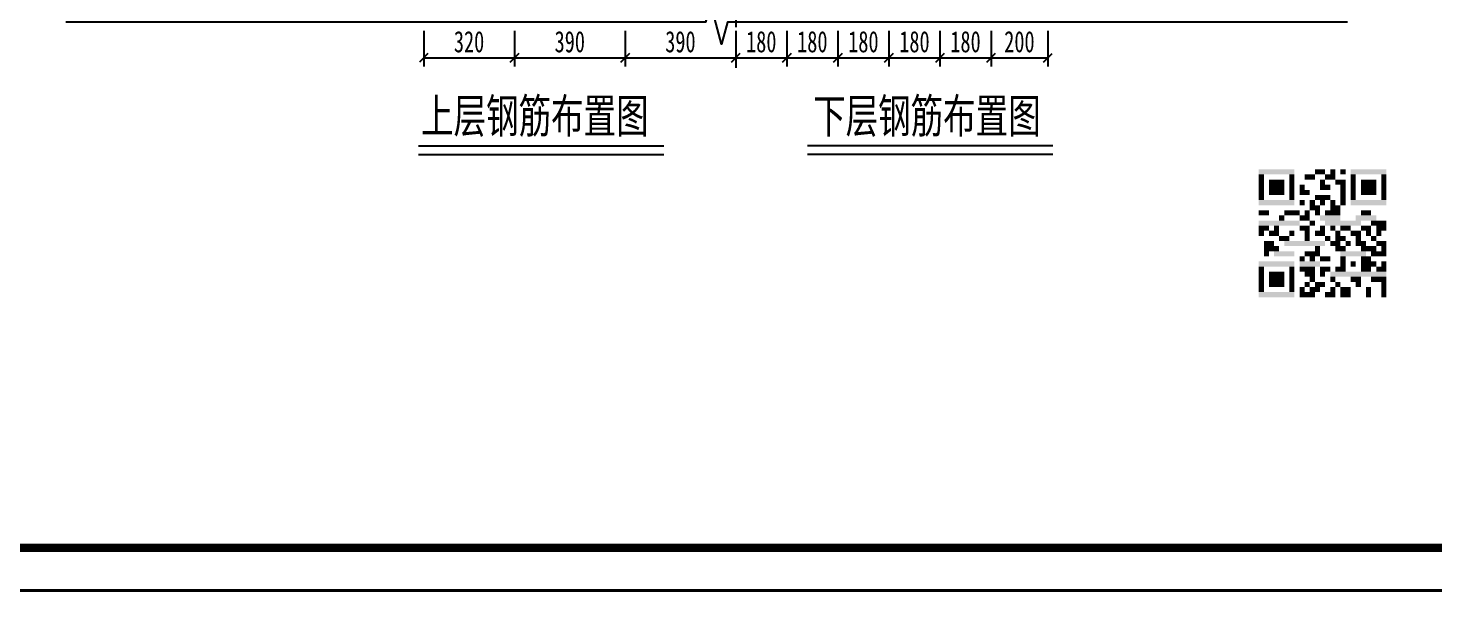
# Model space of a CAD drawing. Header units: millimetres. Extents: x 24114 to 43025, y -6023 to 2897.
# Drawn here: x 31119 to 36075, y -6023 to -4039 of the extents above; entities that cross this region are included whole.
import ezdxf
from ezdxf.enums import TextEntityAlignment as Align

# ---------------------------------------------------------------- set-up
doc = ezdxf.new("R2010")
doc.units = ezdxf.units.MM
doc.linetypes.add('DOTE', pattern=[2.42, 2, -0.2, 0.02, -0.2])
doc.layers.get('Defpoints').update_dxf_attribs({"color": 250})
for name, color, linetype in [('DOT', 6, 'DOTE'), ('GesoftDrawFrameFrameBlockLayer', 7, 'Continuous'), ('GesoftDrawFrameInLineLayer', 85, 'Continuous'), ('GesoftDrawFrameOutLineLayer', 180, 'Continuous'), ('GesoftDrawFrameTitleLayer', 7, 'Continuous'), ('标注', 3, 'Continuous')]:
    doc.layers.add(name, color=color, linetype=linetype)
doc.styles.add('宋体', font='SimSun.ttf', dxfattribs={"width": 0.7})
doc.styles.add('宋体样式', font='SimSun.ttf', dxfattribs={"width": 0.8})
doc.styles.add('条形码', font='BC_C39.FBC', dxfattribs={"height": 11})
doc.dimstyles.new('1比30', dxfattribs={"dimscale": 30, "dimtxt": 2.5, "dimasz": 1, "dimexe": 1, "dimexo": 1, "dimtad": 3, "dimdec": 0, "dimzin": 0, "dimdsep": 46, "dimtxsty": '宋体', "dimblk": 'OBLIQUE', "dimcen": 0.09, "dimadec": 0, "dimazin": 0, "dimtfac": 1, "dimtdec": 0, "dimtofl": 0, "dimtmove": 0, "dimatfit": 3, "dimfxl": 0, "dimtolj": 1, "dimtzin": 0, "dimarcsym": 0})

# ---------------------------------------------------------------- blocks, each defined once
blk = doc.blocks.new('0.5_a62b9566ca06c089707f3cd6e7db1683')
at = {"layer": 'GesoftDrawFrameInLineLayer', "color": 0, "const_width": 1}
blk.add_lwpolyline([(0, 0), (0, 287), (-600, 287), (-600, 0), (0, 0)], dxfattribs=at)
at = {"layer": 'GesoftDrawFrameOutLineLayer', "color": 0, "const_width": 0.35}
blk.add_lwpolyline([(5, -5), (5, 292), (-625, 292), (-625, -5), (5, -5)], dxfattribs=at)
blk = doc.blocks.new('GESOFT00000000NEW_049a35bf7f0736cc4250df00ece10f93_a62b9566ca06c089707f3cd6e7db1683_2e1cf7a908f61d0b50dc33cccab90907')
at = {"color": 0}
for points in [[(-247.07, 44.41), (-242.87, 44.41), (-247.07, 43.81), (-242.87, 43.81)], [(-247.07, 43.81), (-246.47, 43.81), (-247.07, 43.21), (-246.47, 43.21)], [(-247.07, 43.21), (-246.47, 43.21), (-247.07, 42.61), (-246.47, 42.61)], [(-245.87, 43.21), (-244.07, 43.21), (-245.87, 42.61), (-244.07, 42.61)], [(-243.47, 43.81), (-242.87, 43.81), (-243.47, 43.21), (-242.87, 43.21)], [(-243.47, 43.21), (-242.87, 43.21), (-243.47, 42.61), (-242.87, 42.61)], [(-241.67, 43.81), (-240.47, 43.81), (-241.67, 43.21), (-240.47, 43.21)], [(-240.47, 44.41), (-239.27, 44.41), (-240.47, 43.81), (-239.27, 43.81)], [(-239.87, 43.21), (-239.27, 43.21), (-239.87, 42.61), (-239.27, 42.61)], [(-239.27, 43.81), (-238.07, 43.81), (-239.27, 43.21), (-238.07, 43.21)], [(-238.67, 44.41), (-238.07, 44.41), (-238.67, 43.81), (-238.07, 43.81)], [(-238.07, 43.21), (-236.87, 43.21), (-238.07, 42.61), (-236.87, 42.61)], [(-237.47, 44.41), (-236.87, 44.41), (-237.47, 43.81), (-236.87, 43.81)], [(-236.27, 44.41), (-232.07, 44.41), (-236.27, 43.81), (-232.07, 43.81)], [(-236.27, 43.81), (-235.67, 43.81), (-236.27, 43.21), (-235.67, 43.21)], [(-236.27, 43.21), (-235.67, 43.21), (-236.27, 42.61), (-235.67, 42.61)], [(-235.07, 43.21), (-233.27, 43.21), (-235.07, 42.61), (-233.27, 42.61)], [(-232.67, 43.81), (-232.07, 43.81), (-232.67, 43.21), (-232.07, 43.21)], [(-232.67, 43.21), (-232.07, 43.21), (-232.67, 42.61), (-232.07, 42.61)], [(-247.07, 42.61), (-246.47, 42.61), (-247.07, 42.01), (-246.47, 42.01)], [(-247.07, 42.01), (-246.47, 42.01), (-247.07, 41.41), (-246.47, 41.41)], [(-247.07, 41.41), (-246.47, 41.41), (-247.07, 40.81), (-246.47, 40.81)], [(-245.87, 42.61), (-244.07, 42.61), (-245.87, 42.01), (-244.07, 42.01)], [(-245.87, 42.01), (-244.07, 42.01), (-245.87, 41.41), (-244.07, 41.41)], [(-243.47, 42.61), (-242.87, 42.61), (-243.47, 42.01), (-242.87, 42.01)], [(-243.47, 42.01), (-242.87, 42.01), (-243.47, 41.41), (-242.87, 41.41)], [(-243.47, 41.41), (-242.87, 41.41), (-243.47, 40.81), (-242.87, 40.81)], [(-242.27, 42.61), (-241.67, 42.61), (-242.27, 42.01), (-241.67, 42.01)], [(-242.27, 42.01), (-241.07, 42.01), (-242.27, 41.41), (-241.07, 41.41)], [(-240.47, 41.41), (-238.67, 41.41), (-240.47, 40.81), (-238.67, 40.81)], [(-239.87, 42.61), (-238.67, 42.61), (-239.87, 42.01), (-238.67, 42.01)], [(-237.47, 42.61), (-236.87, 42.61), (-237.47, 42.01), (-236.87, 42.01)], [(-237.47, 42.01), (-236.87, 42.01), (-237.47, 41.41), (-236.87, 41.41)], [(-237.47, 41.41), (-236.87, 41.41), (-237.47, 40.81), (-236.87, 40.81)], [(-236.27, 42.61), (-235.67, 42.61), (-236.27, 42.01), (-235.67, 42.01)], [(-236.27, 42.01), (-235.67, 42.01), (-236.27, 41.41), (-235.67, 41.41)], [(-236.27, 41.41), (-235.67, 41.41), (-236.27, 40.81), (-235.67, 40.81)], [(-235.07, 42.61), (-233.27, 42.61), (-235.07, 42.01), (-233.27, 42.01)], [(-235.07, 42.01), (-233.27, 42.01), (-235.07, 41.41), (-233.27, 41.41)], [(-232.67, 42.61), (-232.07, 42.61), (-232.67, 42.01), (-232.07, 42.01)], [(-232.67, 42.01), (-232.07, 42.01), (-232.67, 41.41), (-232.07, 41.41)], [(-232.67, 41.41), (-232.07, 41.41), (-232.67, 40.81), (-232.07, 40.81)], [(-247.07, 40.81), (-242.87, 40.81), (-247.07, 40.21), (-242.87, 40.21)], [(-242.27, 40.81), (-241.67, 40.81), (-242.27, 40.21), (-241.67, 40.21)], [(-241.07, 40.81), (-240.47, 40.81), (-241.07, 40.21), (-240.47, 40.21)], [(-241.07, 40.21), (-239.87, 40.21), (-241.07, 39.61), (-239.87, 39.61)], [(-239.87, 40.81), (-239.27, 40.81), (-239.87, 40.21), (-239.27, 40.21)], [(-238.67, 40.81), (-238.07, 40.81), (-238.67, 40.21), (-238.07, 40.21)], [(-238.67, 40.21), (-237.47, 40.21), (-238.67, 39.61), (-237.47, 39.61)], [(-237.47, 40.81), (-236.87, 40.81), (-237.47, 40.21), (-236.87, 40.21)], [(-236.27, 40.81), (-232.07, 40.81), (-236.27, 40.21), (-232.07, 40.21)], [(-247.07, 39.61), (-245.87, 39.61), (-247.07, 39.01), (-245.87, 39.01)], [(-247.07, 38.41), (-242.27, 38.41), (-247.07, 37.81), (-242.27, 37.81)], [(-244.67, 39.01), (-244.07, 39.01), (-244.67, 38.41), (-244.07, 38.41)], [(-244.07, 39.61), (-242.27, 39.61), (-244.07, 39.01), (-242.27, 39.01)], [(-242.27, 39.01), (-241.07, 39.01), (-242.27, 38.41), (-241.07, 38.41)], [(-241.67, 39.61), (-241.07, 39.61), (-241.67, 39.01), (-241.07, 39.01)], [(-241.07, 38.41), (-240.47, 38.41), (-241.07, 37.81), (-240.47, 37.81)], [(-240.47, 39.61), (-239.87, 39.61), (-240.47, 39.01), (-239.87, 39.01)], [(-239.87, 39.01), (-237.47, 39.01), (-239.87, 38.41), (-237.47, 38.41)], [(-239.27, 39.61), (-237.47, 39.61), (-239.27, 39.01), (-237.47, 39.01)], [(-239.27, 38.41), (-235.07, 38.41), (-239.27, 37.81), (-235.07, 37.81)], [(-235.67, 39.01), (-233.27, 39.01), (-235.67, 38.41), (-233.27, 38.41)], [(-235.07, 39.61), (-233.87, 39.61), (-235.07, 39.01), (-233.87, 39.01)], [(-233.87, 38.41), (-232.07, 38.41), (-233.87, 37.81), (-232.07, 37.81)], [(-247.07, 37.81), (-245.87, 37.81), (-247.07, 37.21), (-245.87, 37.21)], [(-247.07, 37.21), (-246.47, 37.21), (-247.07, 36.61), (-246.47, 36.61)], [(-245.87, 37.21), (-244.67, 37.21), (-245.87, 36.61), (-244.67, 36.61)], [(-245.27, 37.81), (-244.67, 37.81), (-245.27, 37.21), (-244.67, 37.21)], [(-244.67, 36.61), (-243.47, 36.61), (-244.67, 36.01), (-243.47, 36.01)], [(-243.47, 37.21), (-242.87, 37.21), (-243.47, 36.61), (-242.87, 36.61)], [(-242.27, 37.81), (-241.07, 37.81), (-242.27, 37.21), (-241.07, 37.21)], [(-241.67, 37.21), (-241.07, 37.21), (-241.67, 36.61), (-241.07, 36.61)], [(-241.67, 36.61), (-241.07, 36.61), (-241.67, 36.01), (-241.07, 36.01)], [(-240.47, 37.21), (-239.27, 37.21), (-240.47, 36.61), (-239.27, 36.61)], [(-239.87, 37.81), (-239.27, 37.81), (-239.87, 37.21), (-239.27, 37.21)], [(-239.27, 36.61), (-238.67, 36.61), (-239.27, 36.01), (-238.67, 36.01)], [(-238.67, 37.81), (-238.07, 37.81), (-238.67, 37.21), (-238.07, 37.21)], [(-238.07, 37.21), (-237.47, 37.21), (-238.07, 36.61), (-237.47, 36.61)], [(-238.07, 36.61), (-236.87, 36.61), (-238.07, 36.01), (-236.87, 36.01)], [(-237.47, 37.81), (-236.27, 37.81), (-237.47, 37.21), (-236.27, 37.21)], [(-236.27, 37.21), (-235.07, 37.21), (-236.27, 36.61), (-235.07, 36.61)], [(-235.67, 36.61), (-235.07, 36.61), (-235.67, 36.01), (-235.07, 36.01)], [(-235.07, 37.81), (-233.87, 37.81), (-235.07, 37.21), (-233.87, 37.21)], [(-234.47, 37.21), (-233.87, 37.21), (-234.47, 36.61), (-233.87, 36.61)], [(-233.87, 36.61), (-233.27, 36.61), (-233.87, 36.01), (-233.27, 36.01)], [(-233.27, 37.81), (-232.07, 37.81), (-233.27, 37.21), (-232.07, 37.21)], [(-233.27, 37.21), (-232.67, 37.21), (-233.27, 36.61), (-232.67, 36.61)], [(-246.47, 36.01), (-245.27, 36.01), (-246.47, 35.41), (-245.27, 35.41)], [(-246.47, 35.41), (-244.67, 35.41), (-246.47, 34.81), (-244.67, 34.81)], [(-246.47, 34.81), (-245.87, 34.81), (-246.47, 34.21), (-245.87, 34.21)], [(-245.27, 34.81), (-242.87, 34.81), (-245.27, 34.21), (-242.87, 34.21)], [(-244.07, 36.01), (-239.27, 36.01), (-244.07, 35.41), (-239.27, 35.41)], [(-241.67, 34.81), (-239.87, 34.81), (-241.67, 34.21), (-239.87, 34.21)], [(-240.47, 35.41), (-239.87, 35.41), (-240.47, 34.81), (-239.87, 34.81)], [(-238.67, 36.01), (-237.47, 36.01), (-238.67, 35.41), (-237.47, 35.41)], [(-238.07, 35.41), (-236.87, 35.41), (-238.07, 34.81), (-236.87, 34.81)], [(-237.47, 34.81), (-234.47, 34.81), (-237.47, 34.21), (-234.47, 34.21)], [(-236.87, 36.01), (-236.27, 36.01), (-236.87, 35.41), (-236.27, 35.41)], [(-235.67, 36.01), (-234.47, 36.01), (-235.67, 35.41), (-234.47, 35.41)], [(-235.07, 35.41), (-233.27, 35.41), (-235.07, 34.81), (-233.27, 34.81)], [(-233.87, 34.81), (-232.07, 34.81), (-233.87, 34.21), (-232.07, 34.21)], [(-233.27, 36.01), (-232.07, 36.01), (-233.27, 35.41), (-232.07, 35.41)], [(-232.67, 35.41), (-232.07, 35.41), (-232.67, 34.81), (-232.07, 34.81)], [(-247.07, 33.61), (-242.87, 33.61), (-247.07, 33.01), (-242.87, 33.01)], [(-242.27, 34.21), (-241.67, 34.21), (-242.27, 33.61), (-241.67, 33.61)], [(-242.27, 33.61), (-239.87, 33.61), (-242.27, 33.01), (-239.87, 33.01)], [(-241.07, 34.21), (-240.47, 34.21), (-241.07, 33.61), (-240.47, 33.61)], [(-239.87, 34.21), (-238.67, 34.21), (-239.87, 33.61), (-238.67, 33.61)], [(-237.47, 34.21), (-236.87, 34.21), (-237.47, 33.61), (-236.87, 33.61)], [(-237.47, 33.61), (-236.87, 33.61), (-237.47, 33.01), (-236.87, 33.01)], [(-236.27, 33.61), (-235.67, 33.61), (-236.27, 33.01), (-235.67, 33.01)], [(-235.07, 34.21), (-233.87, 34.21), (-235.07, 33.61), (-233.87, 33.61)], [(-235.07, 33.61), (-233.27, 33.61), (-235.07, 33.01), (-233.27, 33.01)], [(-232.67, 33.61), (-232.07, 33.61), (-232.67, 33.01), (-232.07, 33.01)], [(-247.07, 33.01), (-246.47, 33.01), (-247.07, 32.41), (-246.47, 32.41)], [(-247.07, 32.41), (-246.47, 32.41), (-247.07, 31.81), (-246.47, 31.81)], [(-247.07, 31.81), (-246.47, 31.81), (-247.07, 31.21), (-246.47, 31.21)], [(-245.87, 32.41), (-244.07, 32.41), (-245.87, 31.81), (-244.07, 31.81)], [(-245.87, 31.81), (-244.07, 31.81), (-245.87, 31.21), (-244.07, 31.21)], [(-243.47, 33.01), (-242.87, 33.01), (-243.47, 32.41), (-242.87, 32.41)], [(-243.47, 32.41), (-242.87, 32.41), (-243.47, 31.81), (-242.87, 31.81)], [(-243.47, 31.81), (-242.87, 31.81), (-243.47, 31.21), (-242.87, 31.21)], [(-242.27, 33.01), (-240.47, 33.01), (-242.27, 32.41), (-240.47, 32.41)], [(-241.67, 32.41), (-240.47, 32.41), (-241.67, 31.81), (-240.47, 31.81)], [(-241.07, 31.81), (-240.47, 31.81), (-241.07, 31.21), (-240.47, 31.21)], [(-239.87, 33.01), (-238.67, 33.01), (-239.87, 32.41), (-238.67, 32.41)], [(-239.87, 32.41), (-239.27, 32.41), (-239.87, 31.81), (-239.27, 31.81)], [(-238.67, 32.41), (-232.07, 32.41), (-238.67, 31.81), (-232.07, 31.81)], [(-238.67, 31.81), (-238.07, 31.81), (-238.67, 31.21), (-238.07, 31.21)], [(-238.07, 33.01), (-236.87, 33.01), (-238.07, 32.41), (-236.87, 32.41)], [(-236.27, 31.81), (-235.07, 31.81), (-236.27, 31.21), (-235.07, 31.21)], [(-235.07, 33.01), (-233.87, 33.01), (-235.07, 32.41), (-233.87, 32.41)], [(-233.87, 31.81), (-232.07, 31.81), (-233.87, 31.21), (-232.07, 31.21)], [(-233.27, 33.01), (-232.07, 33.01), (-233.27, 32.41), (-232.07, 32.41)], [(-247.07, 31.21), (-246.47, 31.21), (-247.07, 30.61), (-246.47, 30.61)], [(-247.07, 30.61), (-246.47, 30.61), (-247.07, 30.01), (-246.47, 30.01)], [(-247.07, 30.01), (-242.87, 30.01), (-247.07, 29.41), (-242.87, 29.41)], [(-245.87, 31.21), (-244.07, 31.21), (-245.87, 30.61), (-244.07, 30.61)], [(-243.47, 31.21), (-242.87, 31.21), (-243.47, 30.61), (-242.87, 30.61)], [(-243.47, 30.61), (-242.87, 30.61), (-243.47, 30.01), (-242.87, 30.01)], [(-242.27, 30.61), (-241.67, 30.61), (-242.27, 30.01), (-241.67, 30.01)], [(-242.27, 30.01), (-240.47, 30.01), (-242.27, 29.41), (-240.47, 29.41)], [(-241.67, 31.21), (-241.07, 31.21), (-241.67, 30.61), (-241.07, 30.61)], [(-241.07, 30.61), (-239.87, 30.61), (-241.07, 30.01), (-239.87, 30.01)], [(-240.47, 31.21), (-239.27, 31.21), (-240.47, 30.61), (-239.27, 30.61)], [(-239.27, 30.01), (-238.07, 30.01), (-239.27, 29.41), (-238.07, 29.41)], [(-238.67, 30.61), (-238.07, 30.61), (-238.67, 30.01), (-238.07, 30.01)], [(-238.07, 31.21), (-237.47, 31.21), (-238.07, 30.61), (-237.47, 30.61)], [(-237.47, 30.61), (-236.27, 30.61), (-237.47, 30.01), (-236.27, 30.01)], [(-237.47, 30.01), (-236.27, 30.01), (-237.47, 29.41), (-236.27, 29.41)], [(-235.67, 31.21), (-235.07, 31.21), (-235.67, 30.61), (-235.07, 30.61)], [(-234.47, 30.61), (-233.87, 30.61), (-234.47, 30.01), (-233.87, 30.01)], [(-234.47, 30.01), (-233.87, 30.01), (-234.47, 29.41), (-233.87, 29.41)], [(-232.67, 31.21), (-232.07, 31.21), (-232.67, 30.61), (-232.07, 30.61)], [(-232.67, 30.61), (-232.07, 30.61), (-232.67, 30.01), (-232.07, 30.01)], [(-232.67, 30.01), (-232.07, 30.01), (-232.67, 29.41), (-232.07, 29.41)]]:
    blk.add_solid(points, dxfattribs=at)
at = {"layer": 'GesoftDrawFrameFrameBlockLayer'}
blk.add_blockref('0.5_a62b9566ca06c089707f3cd6e7db1683', (0, 0), dxfattribs=at)
at = {"layer": 'GesoftDrawFrameTitleLayer', "color": 7, "style": '条形码', "width": 2}
blk.add_attdef('BARCODE', (-2.8, 60.5), '', height=6, rotation=90, dxfattribs=at)
at = {"layer": 'GesoftDrawFrameTitleLayer', "style": '宋体样式'}
for tag, height, width, p in [('GCMC0', 3.6, 0.8, (-40, 43.4)), ('SHEJI', 2.5, 0.8, (-154, 35.2)), ('SHEJI2', 2.5, 0.8, (-137.76, 35.27)), ('SJJD', 2.5, 0.8, (-14, 34.4)), ('JIAOHE', 2.5, 0.8, (-154, 28.8)), ('JIAOHE2', 2.5, 0.8, (-137.61, 28.83)), ('VERSION0', 2.5, 0.8, (-14, 26.4)), ('ZTSD', 2.5, 0.8, (-190, 24)), ('ZYFZR1', 2.5, 0.8, (-154, 22.4)), ('ZYFZR2', 2.5, 0.8, (-137.76, 22.24)), ('CEMING', 4, 0.7, (-84, 22.59)), ('BILI', 2.5, 0.8, (-14, 18.4)), ('XMFZR1', 2.5, 0.8, (-154, 16)), ('XMFZR2', 2.5, 0.8, (-137.98, 16.22)), ('DOCNAME0', 3.5, 0.9, (-84, 13.27)), ('RIQI', 2.5, 0.8, (-14, 10.4)), ('SENHE', 2.5, 0.8, (-154, 9.6)), ('SENHE2', 2.5, 0.8, (-137.41, 9.52)), ('DOCNAME2', 3.5, 0.9, (-84, 9.42)), ('XTSD', 2.5, 0.8, (-190, 4.8)), ('SENDING2', 2.5, 0.8, (-137.41, 3.81)), ('PAGENUMBER', 2.5, 0.8, (-31.78, 3.83)), ('PAGECOUNT', 2.5, 0.8, (-10.8, 3.83)), ('SENDING', 2.5, 0.8, (-154, 3.2)), ('TUHAO', 2.5, 0.8, (-91.5, 3.2)), ('PROJECTNO', 2.5, 0.8, (-47.5, 3.2))]:
    blk.add_attdef(tag, text='', height=height, dxfattribs=dict(at, width=width)).set_placement(p, align=Align.MIDDLE_CENTER)
blk.add_attdef('PIANMING', text='', height=4, dxfattribs=at).set_placement((-84, 31.09), align=Align.MIDDLE_CENTER)
blk = doc.blocks.new('_Oblique')
at = {"color": 0, "linetype": 'ByBlock', "lineweight": -2}
blk.add_line((-0.5, -0.5), (0.5, 0.5), dxfattribs=at)
blk = doc.blocks.new('*D42')
at = {"layer": 'Defpoints', "color": 0, "transparency": 16777216}
for p in [(32513.5, -4018), (32833.5, -4018), (32833.5, -4143.1)]:
    blk.add_point(p, dxfattribs=at)
at = {"layer": '标注', "color": 0, "lineweight": -2, "transparency": 16777216}
for p, q in [((32513.5, -4048), (32513.5, -4173.1)), ((32833.5, -4048), (32833.5, -4173.1)), ((32513.5, -4143.1), (32833.5, -4143.1))]:
    blk.add_line(p, q, dxfattribs=at)
at = {"layer": '标注', "color": 0, "lineweight": -2, "transparency": 16777216, "xscale": 30, "yscale": 30, "zscale": 30, "rotation": 180}
blk.add_blockref('_Oblique', (32513.5, -4143.1), dxfattribs=at)
at = {"layer": '标注', "color": 0, "lineweight": -2, "transparency": 16777216, "xscale": 30, "yscale": 30, "zscale": 30}
blk.add_blockref('_Oblique', (32833.5, -4143.1), dxfattribs=at)
at = {"layer": '标注', "color": 0, "transparency": 16777216, "insert": (32673.5, -4086.8), "char_height": 75, "attachment_point": 5, "style": '宋体'}
blk.add_mtext('\\A1;320', dxfattribs=at)
blk = doc.blocks.new('*D43')
at = {"layer": 'Defpoints', "color": 0, "transparency": 16777216}
for p in [(32833.5, -4018), (33223.5, -4018), (33223.5, -4143.1)]:
    blk.add_point(p, dxfattribs=at)
at = {"layer": '标注', "color": 0, "lineweight": -2, "transparency": 16777216}
for p, q in [((32833.5, -4048), (32833.5, -4173.1)), ((33223.5, -4048), (33223.5, -4173.1)), ((32833.5, -4143.1), (33223.5, -4143.1))]:
    blk.add_line(p, q, dxfattribs=at)
at = {"layer": '标注', "color": 0, "lineweight": -2, "transparency": 16777216, "xscale": 30, "yscale": 30, "zscale": 30, "rotation": 180}
blk.add_blockref('_Oblique', (32833.5, -4143.1), dxfattribs=at)
at = {"layer": '标注', "color": 0, "lineweight": -2, "transparency": 16777216, "xscale": 30, "yscale": 30, "zscale": 30}
blk.add_blockref('_Oblique', (33223.5, -4143.1), dxfattribs=at)
at = {"layer": '标注', "color": 0, "transparency": 16777216, "insert": (33028.5, -4086.8), "char_height": 75, "attachment_point": 5, "style": '宋体'}
blk.add_mtext('\\A1;390', dxfattribs=at)
blk = doc.blocks.new('*D44')
at = {"layer": 'Defpoints', "color": 0, "transparency": 16777216}
for p in [(33223.5, -4018), (33613.5, -4018), (33613.5, -4143.1)]:
    blk.add_point(p, dxfattribs=at)
at = {"layer": '标注', "color": 0, "lineweight": -2, "transparency": 16777216}
for p, q in [((33223.5, -4048), (33223.5, -4173.1)), ((33613.5, -4048), (33613.5, -4173.1)), ((33223.5, -4143.1), (33613.5, -4143.1))]:
    blk.add_line(p, q, dxfattribs=at)
at = {"layer": '标注', "color": 0, "lineweight": -2, "transparency": 16777216, "xscale": 30, "yscale": 30, "zscale": 30, "rotation": 180}
blk.add_blockref('_Oblique', (33223.5, -4143.1), dxfattribs=at)
at = {"layer": '标注', "color": 0, "lineweight": -2, "transparency": 16777216, "xscale": 30, "yscale": 30, "zscale": 30}
blk.add_blockref('_Oblique', (33613.5, -4143.1), dxfattribs=at)
at = {"layer": '标注', "color": 0, "transparency": 16777216, "insert": (33418.5, -4086.8), "char_height": 75, "attachment_point": 5, "style": '宋体'}
blk.add_mtext('\\A1;390', dxfattribs=at)
blk = doc.blocks.new('*D52')
at = {"color": 0, "lineweight": -2, "transparency": 16777216}
for p, q in [((33613.5, -4047.6), (33613.5, -4173.1)), ((33793.5, -4047.6), (33793.5, -4173.1)), ((33613.5, -4143.1), (33793.5, -4143.1))]:
    blk.add_line(p, q, dxfattribs=at)
at = {"layer": 'Defpoints', "color": 0, "transparency": 16777216}
for p in [(33613.5, -4017.6), (33793.5, -4017.6), (33793.5, -4143.1)]:
    blk.add_point(p, dxfattribs=at)
at = {"color": 0, "lineweight": -2, "transparency": 16777216, "xscale": 30, "yscale": 30, "zscale": 30, "rotation": 180}
blk.add_blockref('_Oblique', (33613.5, -4143.1), dxfattribs=at)
at = {"color": 0, "lineweight": -2, "transparency": 16777216, "xscale": 30, "yscale": 30, "zscale": 30}
blk.add_blockref('_Oblique', (33793.5, -4143.1), dxfattribs=at)
at = {"color": 0, "transparency": 16777216, "insert": (33703.5, -4086.8), "char_height": 75, "attachment_point": 5, "style": '宋体'}
blk.add_mtext('\\A1;180', dxfattribs=at)
blk = doc.blocks.new('*D53')
at = {"color": 0, "lineweight": -2, "transparency": 16777216}
for p, q in [((33793.5, -4047.6), (33793.5, -4173.1)), ((33973.5, -4048), (33973.5, -4173.1)), ((33793.5, -4143.1), (33973.5, -4143.1))]:
    blk.add_line(p, q, dxfattribs=at)
at = {"layer": 'Defpoints', "color": 0, "transparency": 16777216}
for p in [(33793.5, -4017.6), (33973.5, -4018), (33973.5, -4143.1)]:
    blk.add_point(p, dxfattribs=at)
at = {"color": 0, "lineweight": -2, "transparency": 16777216, "xscale": 30, "yscale": 30, "zscale": 30, "rotation": 180}
blk.add_blockref('_Oblique', (33793.5, -4143.1), dxfattribs=at)
at = {"color": 0, "lineweight": -2, "transparency": 16777216, "xscale": 30, "yscale": 30, "zscale": 30}
blk.add_blockref('_Oblique', (33973.5, -4143.1), dxfattribs=at)
at = {"color": 0, "transparency": 16777216, "insert": (33883.5, -4086.8), "char_height": 75, "attachment_point": 5, "style": '宋体'}
blk.add_mtext('\\A1;180', dxfattribs=at)
blk = doc.blocks.new('*D54')
at = {"color": 0, "lineweight": -2, "transparency": 16777216}
for p, q in [((33973.5, -4048), (33973.5, -4173.1)), ((34153.5, -4048), (34153.5, -4173.1)), ((33973.5, -4143.1), (34153.5, -4143.1))]:
    blk.add_line(p, q, dxfattribs=at)
at = {"layer": 'Defpoints', "color": 0, "transparency": 16777216}
for p in [(33973.5, -4018), (34153.5, -4018), (34153.5, -4143.1)]:
    blk.add_point(p, dxfattribs=at)
at = {"color": 0, "lineweight": -2, "transparency": 16777216, "xscale": 30, "yscale": 30, "zscale": 30, "rotation": 180}
blk.add_blockref('_Oblique', (33973.5, -4143.1), dxfattribs=at)
at = {"color": 0, "lineweight": -2, "transparency": 16777216, "xscale": 30, "yscale": 30, "zscale": 30}
blk.add_blockref('_Oblique', (34153.5, -4143.1), dxfattribs=at)
at = {"color": 0, "transparency": 16777216, "insert": (34063.5, -4086.8), "char_height": 75, "attachment_point": 5, "style": '宋体'}
blk.add_mtext('\\A1;180', dxfattribs=at)
blk = doc.blocks.new('*D55')
at = {"color": 0, "lineweight": -2, "transparency": 16777216}
for p, q in [((34153.5, -4048), (34153.5, -4173.1)), ((34333.5, -4048), (34333.5, -4173.1)), ((34153.5, -4143.1), (34333.5, -4143.1))]:
    blk.add_line(p, q, dxfattribs=at)
at = {"layer": 'Defpoints', "color": 0, "transparency": 16777216}
for p in [(34153.5, -4018), (34333.5, -4018), (34333.5, -4143.1)]:
    blk.add_point(p, dxfattribs=at)
at = {"color": 0, "lineweight": -2, "transparency": 16777216, "xscale": 30, "yscale": 30, "zscale": 30, "rotation": 180}
blk.add_blockref('_Oblique', (34153.5, -4143.1), dxfattribs=at)
at = {"color": 0, "lineweight": -2, "transparency": 16777216, "xscale": 30, "yscale": 30, "zscale": 30}
blk.add_blockref('_Oblique', (34333.5, -4143.1), dxfattribs=at)
at = {"color": 0, "transparency": 16777216, "insert": (34243.5, -4086.8), "char_height": 75, "attachment_point": 5, "style": '宋体'}
blk.add_mtext('\\A1;180', dxfattribs=at)
blk = doc.blocks.new('*D56')
at = {"color": 0, "lineweight": -2, "transparency": 16777216}
for p, q in [((34333.5, -4048), (34333.5, -4173.1)), ((34513.5, -4048), (34513.5, -4173.1)), ((34333.5, -4143.1), (34513.5, -4143.1))]:
    blk.add_line(p, q, dxfattribs=at)
at = {"layer": 'Defpoints', "color": 0, "transparency": 16777216}
for p in [(34333.5, -4018), (34513.5, -4018), (34513.5, -4143.1)]:
    blk.add_point(p, dxfattribs=at)
at = {"color": 0, "lineweight": -2, "transparency": 16777216, "xscale": 30, "yscale": 30, "zscale": 30, "rotation": 180}
blk.add_blockref('_Oblique', (34333.5, -4143.1), dxfattribs=at)
at = {"color": 0, "lineweight": -2, "transparency": 16777216, "xscale": 30, "yscale": 30, "zscale": 30}
blk.add_blockref('_Oblique', (34513.5, -4143.1), dxfattribs=at)
at = {"color": 0, "transparency": 16777216, "insert": (34423.5, -4086.8), "char_height": 75, "attachment_point": 5, "style": '宋体'}
blk.add_mtext('\\A1;180', dxfattribs=at)
blk = doc.blocks.new('*D47')
at = {"color": 0, "lineweight": -2, "transparency": 16777216}
for p, q in [((34513.5, -4048), (34513.5, -4173.1)), ((34713.5, -4048), (34713.5, -4173.1)), ((34513.5, -4143.1), (34713.5, -4143.1))]:
    blk.add_line(p, q, dxfattribs=at)
at = {"layer": 'Defpoints', "color": 0, "transparency": 16777216}
for p in [(34513.5, -4018), (34713.5, -4018), (34713.5, -4143.1)]:
    blk.add_point(p, dxfattribs=at)
at = {"color": 0, "lineweight": -2, "transparency": 16777216, "xscale": 30, "yscale": 30, "zscale": 30, "rotation": 180}
blk.add_blockref('_Oblique', (34513.5, -4143.1), dxfattribs=at)
at = {"color": 0, "lineweight": -2, "transparency": 16777216, "xscale": 30, "yscale": 30, "zscale": 30}
blk.add_blockref('_Oblique', (34713.5, -4143.1), dxfattribs=at)
at = {"color": 0, "transparency": 16777216, "insert": (34613.5, -4086.8), "char_height": 75, "attachment_point": 5, "style": '宋体'}
blk.add_mtext('\\A1;200', dxfattribs=at)

msp = doc.modelspace()

# ---------------------------------------------------------------- linework, layer by layer
msp.add_lwpolyline([(35770.4, -4017.56), (33584.4, -4017.56), (33563.64, -4095.04), (33524.71, -3949.74), (33506.4, -4018.04), (31251.84, -4018.04)])
at = {"layer": 'DOT', "ltscale": 100}
msp.add_line((33613.51, -205), (33613.51, -4177.89), dxfattribs=at)
at = {"layer": '标注', "color": 4}
for p, q in [((32495.48, -4453.07), (33360.48, -4453.07)), ((34731.53, -4453.07), (33866.53, -4453.07))]:
    msp.add_line(p, q, dxfattribs=at)
at = {"layer": '标注'}
for p, q in [((32495.48, -4483.07), (33360.48, -4483.07)), ((34731.53, -4483.07), (33866.53, -4483.07))]:
    msp.add_line(p, q, dxfattribs=at)

# ---------------------------------------------------------------- block references
at = {"xscale": 30, "yscale": 30, "zscale": 30}
msp.add_blockref('GESOFT00000000NEW_049a35bf7f0736cc4250df00ece10f93_a62b9566ca06c089707f3cd6e7db1683_2e1cf7a908f61d0b50dc33cccab90907', (42869.29, -5868.22), dxfattribs=at)

# ---------------------------------------------------------------- texts
at = {"layer": '标注', "style": '宋体', "width": 0.7}
for s, p in [('上层钢筋布置图', (32504.43, -4407.45)), ('下层钢筋布置图', (33886.35, -4407.45))]:
    msp.add_text(s, height=120, dxfattribs=at).set_placement(p)

# ---------------------------------------------------------------- dimensions: what is measured, and where the dimension line sits
at = {"color": 3}
for base, p1, p2, override, picture, middle in [((33793.51, -4143.06), (33613.51, -4017.56), (33793.51, -4017.56), {"dimfxl": 500, "dimfxlon": 1}, '*D52', (33703.51, -4086.81)), ((33973.51, -4143.06), (33793.51, -4017.56), (33973.51, -4018.04), {"dimtmove": 1, "dimfxl": 500, "dimfxlon": 1}, '*D53', (33883.51, -4086.81)), ((34153.51, -4143.06), (33973.51, -4018.04), (34153.51, -4018.04), {"dimtmove": 1, "dimfxl": 500, "dimfxlon": 1}, '*D54', (34063.51, -4086.81)), ((34333.51, -4143.06), (34153.51, -4018.04), (34333.51, -4018.04), {"dimtmove": 1, "dimfxl": 500, "dimfxlon": 1}, '*D55', (34243.51, -4086.81)), ((34513.51, -4143.06), (34333.51, -4018.04), (34513.51, -4018.04), {"dimtmove": 1, "dimfxl": 500, "dimfxlon": 1}, '*D56', (34423.51, -4086.81)), ((34713.51, -4143.06), (34513.51, -4018.04), (34713.51, -4018.04), {"dimtmove": 1, "dimfxl": 500, "dimfxlon": 1}, '*D47', (34613.51, -4086.81))]:
    dim = msp.add_linear_dim(base=base, p1=p1, p2=p2, dimstyle='1比30', override=override, dxfattribs=at)
    dim.commit()
    dim.dimension.update_dxf_attribs({"geometry": picture, "text_midpoint": middle})
at = {"layer": '标注'}
for base, p1, p2, picture, middle in [((32833.51, -4143.06), (32513.51, -4018.04), (32833.51, -4018.04), '*D42', (32673.51, -4086.81)), ((33223.51, -4143.06), (32833.51, -4018.04), (33223.51, -4018.04), '*D43', (33028.51, -4086.81)), ((33613.51, -4143.06), (33223.51, -4018.04), (33613.51, -4018.04), '*D44', (33418.51, -4086.81))]:
    dim = msp.add_linear_dim(base=base, p1=p1, p2=p2, dimstyle='1比30', override={"dimtmove": 1}, dxfattribs=at)
    dim.commit()
    dim.dimension.update_dxf_attribs({"geometry": picture, "text_midpoint": middle})

doc.saveas('drawing.dxf')
